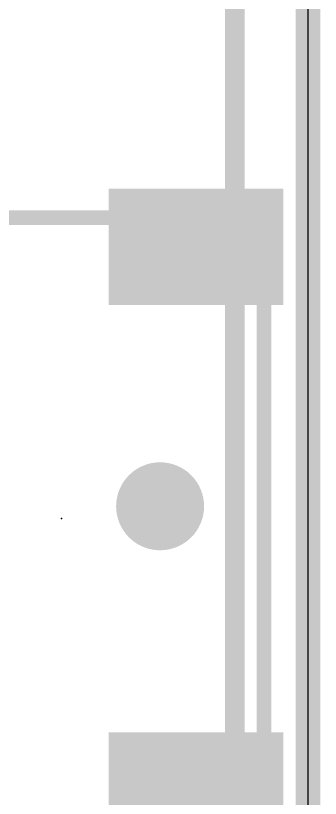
# Model space of a CAD drawing. Extents: x -8.6 to 41.9, y -5.2 to 49.8.
# Drawn here: x 32.55 to 35.69, y 15.53 to 23.6 of the extents above; entities that cross this region are included whole.
import ezdxf

# ---------------------------------------------------------------- set-up
doc = ezdxf.new("R2010")
doc.units = 0
for name, color, linetype in [('1', 12, 'CONTINUOUS'), ('16', 5, 'CONTINUOUS'), ('18', 110, 'CONTINUOUS'), ('20', 53, 'CONTINUOUS'), ('21', 40, 'CONTINUOUS'), ('22', 6, 'CONTINUOUS'), ('23', 40, 'CONTINUOUS'), ('51', 253, 'CONTINUOUS')]:
    doc.layers.add(name, color=color, linetype=linetype)

# ---------------------------------------------------------------- blocks, each defined once
blk = doc.blocks.new('RECT')
blk.add_solid([(-0.5, -0.5), (0.5, -0.5), (-0.5, 0.5), (0.5, 0.5)])
blk = doc.blocks.new('ROUNDV')
at = {"const_width": 0.5}
blk.add_lwpolyline([(0, -0.25, 1), (0, 0.25, 1), (0, -0.25)], format="xyb", dxfattribs=at)

msp = doc.modelspace()

# ---------------------------------------------------------------- linework, layer by layer
at = {"layer": '1', "const_width": 0.254}
msp.add_lwpolyline([(35.56, 41.91), (35.56, -5.08)], dxfattribs=at)
at = {"layer": '16', "const_width": 0.254}
msp.add_lwpolyline([(35.56, 41.91), (35.56, -5.08)], dxfattribs=at)
at = {"layer": '20'}
msp.add_line((35.56, -2.54), (35.56, 39.37), dxfattribs=at)
at = {"layer": '21', "const_width": 0.1524}
for points in [[(30.806, 21.515), (33.406, 21.515)], [(35.106, 16.315), (35.106, 20.515)]]:
    msp.add_lwpolyline(points, dxfattribs=at)
at = {"layer": '21', "const_width": 0.0762}
for points in [[(33.406, 21.4769, 1), (33.406, 21.5531)], [(35.1441, 20.515, 1), (35.0679, 20.515)], [(35.0679, 16.315, 1), (35.1441, 16.315)]]:
    msp.add_lwpolyline(points, format="xyb", dxfattribs=at)
at = {"layer": '22', "const_width": 0.2032}
msp.add_lwpolyline([(34.807, 0.419), (34.807, 36.919)], dxfattribs=at)
at = {"layer": '23'}
msp.add_point((33.02, 18.415), dxfattribs=at)
at = {"layer": '51', "const_width": 0.1524}
for points in [[(30.856, 21.515), (35.106, 21.515)], [(35.106, 21.515), (35.106, 15.415)]]:
    msp.add_lwpolyline(points, dxfattribs=at)
at = {"layer": '51', "const_width": 0.0762}
for points in [[(35.1441, 21.515, 1), (35.0679, 21.515)], [(35.106, 21.4769, 1), (35.106, 21.5531)]]:
    msp.add_lwpolyline(points, format="xyb", dxfattribs=at)

# ---------------------------------------------------------------- block references
at = {"layer": '1', "xscale": 1.8, "yscale": 1.2, "rotation": 180}
for p in [(34.406, 21.215), (34.406, 15.615)]:
    msp.add_blockref('RECT', p, dxfattribs=at)
at = {"layer": '18', "xscale": 0.9064, "yscale": 0.9064}
msp.add_blockref('ROUNDV', (34.036, 18.542), dxfattribs=at)
msp.add_blockref('ROUNDV', (34.036, 18.542), dxfattribs=at)

doc.saveas('drawing.dxf')
